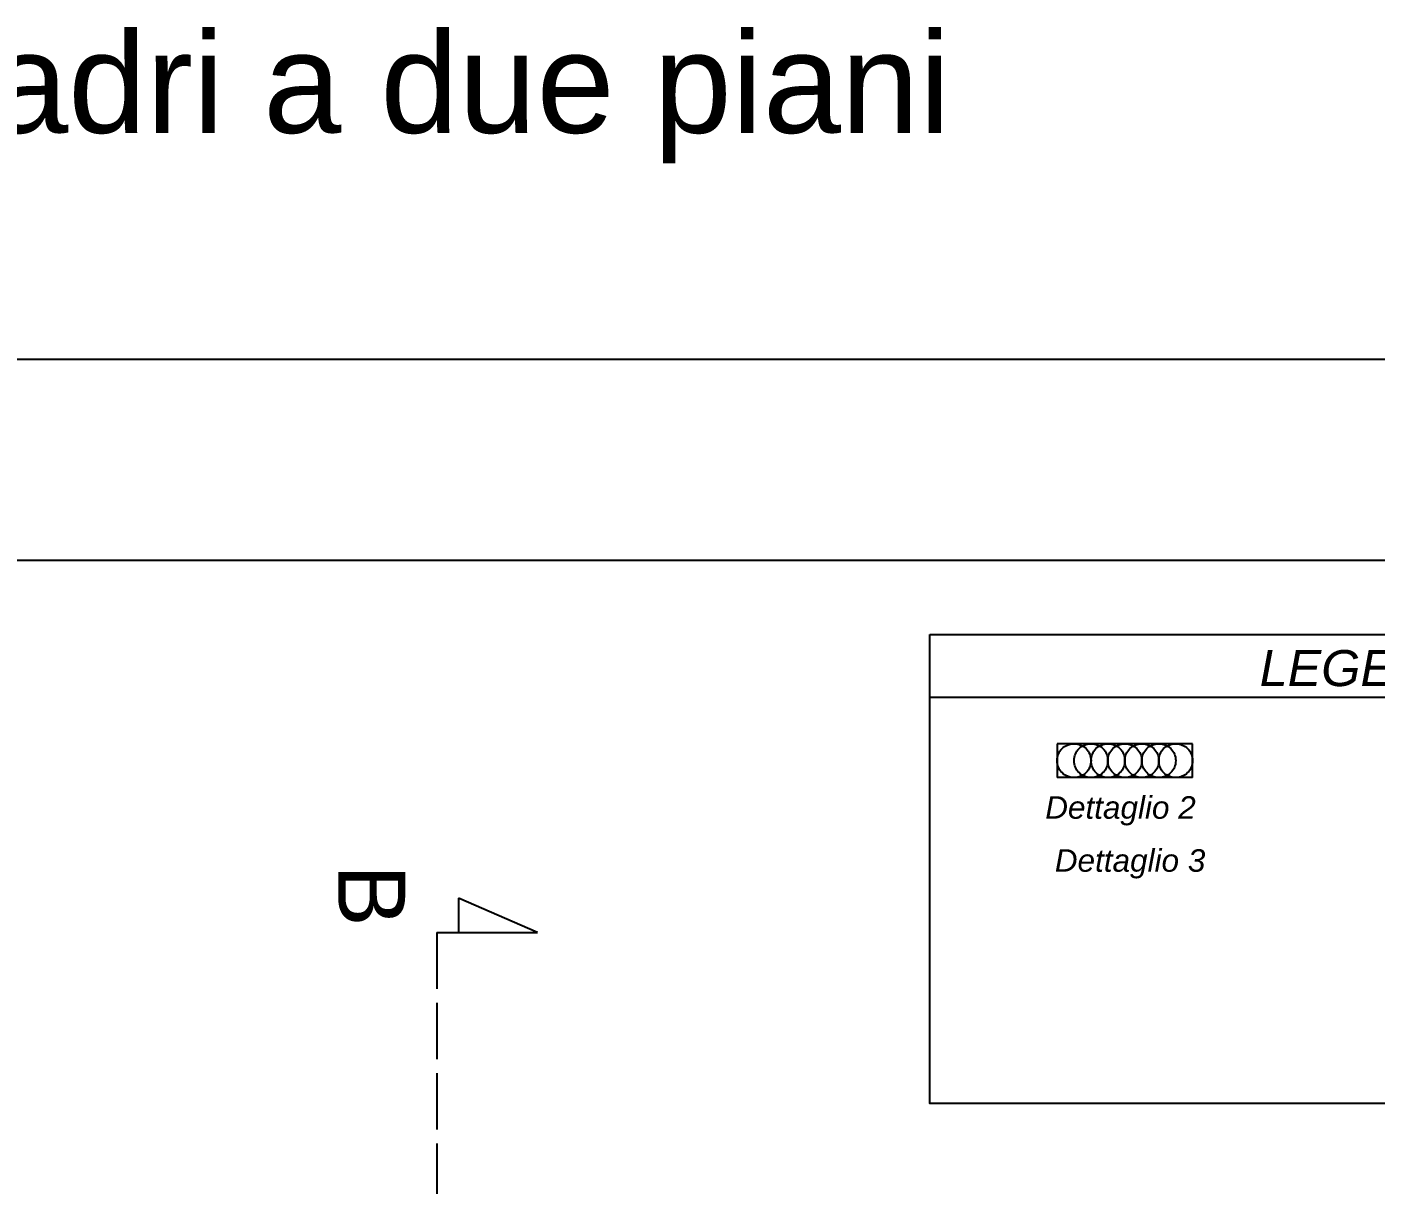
# Model space of a CAD drawing. Header units: millimetres. Extents: x 1251.1 to 1334.1, y 1577.6 to 1641.3.
# Drawn here: x 1271.19 to 1291.31, y 1624.03 to 1641.29 of the extents above; entities that cross this region are included whole.
import ezdxf

# ---------------------------------------------------------------- set-up
doc = ezdxf.new("R2010")
doc.units = ezdxf.units.MM
doc.linetypes.add('ACAD_ISO02W100', pattern=[15, 12, -3])
for name, color, linetype in [('IMPIANTO TERMICO', 1, 'Continuous'), ('MURATURA', 140, 'Continuous'), ('TABELLE', 7, 'Continuous')]:
    doc.layers.add(name, color=color, linetype=linetype)
doc.styles.add('fm-studio_50', font='Arial Italic.ttf', dxfattribs={"height": 10})
doc.styles.get("Standard").update_dxf_attribs({"font": 'Arial.ttf'})

msp = doc.modelspace()

# ---------------------------------------------------------------- linework, layer by layer
at = {"linetype": 'ACAD_ISO02W100'}
for q in [(1291.259, 1631.29), (1287.962, 1631.29)]:
    msp.add_line((1284.664, 1631.29), q, dxfattribs=at)
at = {"layer": 'IMPIANTO TERMICO', "linetype": 'ACAD_ISO02W100'}
for p, q in [((1286.566, 1630.597), (1286.566, 1630.092)), ((1288.587, 1630.597), (1286.566, 1630.597)), ((1286.816, 1630.597), (1286.816, 1630.597)), ((1288.587, 1630.092), (1288.587, 1630.597)), ((1288.587, 1630.092), (1286.566, 1630.092))]:
    msp.add_line(p, q, dxfattribs=at)
for centre in [(1286.818, 1630.344), (1287.071, 1630.344), (1287.324, 1630.344), (1287.576, 1630.344), (1287.829, 1630.344), (1288.082, 1630.344), (1288.334, 1630.344)]:
    msp.add_circle(centre, 0.253, dxfattribs=at)
at = {"layer": 'MURATURA'}
for p, q in [((1251.079, 1636.333), (1334.125, 1636.333)), ((1254.079, 1633.333), (1331.125, 1633.333))]:
    msp.add_line(p, q, dxfattribs=at)
at = {"layer": 'MURATURA', "linetype": 'ACAD_ISO02W100'}
for p, q in [((1278.811, 1627.781), (1277.633, 1628.291)), ((1277.633, 1628.291), (1277.633, 1627.781)), ((1277.311, 1627.781), (1278.811, 1627.781))]:
    msp.add_line(p, q, dxfattribs=at)
at = {"layer": 'MURATURA', "linetype": 'ACAD_ISO02W100', "ltscale": 0.07}
msp.add_line((1277.311, 1627.781), (1277.311, 1606.633), dxfattribs=at)
at = {"layer": 'TABELLE', "linetype": 'Continuous'}
msp.add_line((1284.664, 1631.29), (1297.855, 1631.29), dxfattribs=at)
msp.add_lwpolyline([(1284.664, 1632.225), (1297.855, 1632.225), (1297.855, 1625.229), (1284.664, 1625.229)], close=True, dxfattribs=at)

# ---------------------------------------------------------------- texts
at = {"layer": 'MURATURA', "linetype": 'ACAD_ISO02W100', "insert": (1251.079, 1641.211), "char_height": 1.5, "attachment_point": 1}
msp.add_mtext_dynamic_manual_height_columns('Villetta di 90 metri quadri a due piani', width=49.88956, gutter_width=12.5, heights=[0], dxfattribs=at)
at = {"layer": 'MURATURA', "linetype": 'ACAD_ISO02W100', "insert": (1276.839, 1628.799), "char_height": 1, "attachment_point": 1, "rotation": 270}
msp.add_mtext_dynamic_manual_height_columns('B', width=3.42409, gutter_width=12.5, heights=[0], dxfattribs=at)
at = {"layer": 'TABELLE', "linetype": 'Continuous', "style": 'fm-studio_50'}
for s, height, p in [('LEGENDA', 0.5381, (1289.587, 1631.456)), ('Dettaglio 2', 0.33632, (1286.388, 1629.477)), ('Dettaglio 3', 0.33632, (1286.531, 1628.686))]:
    msp.add_text(s, height=height, dxfattribs=at).set_placement(p)

doc.saveas('drawing.dxf')
